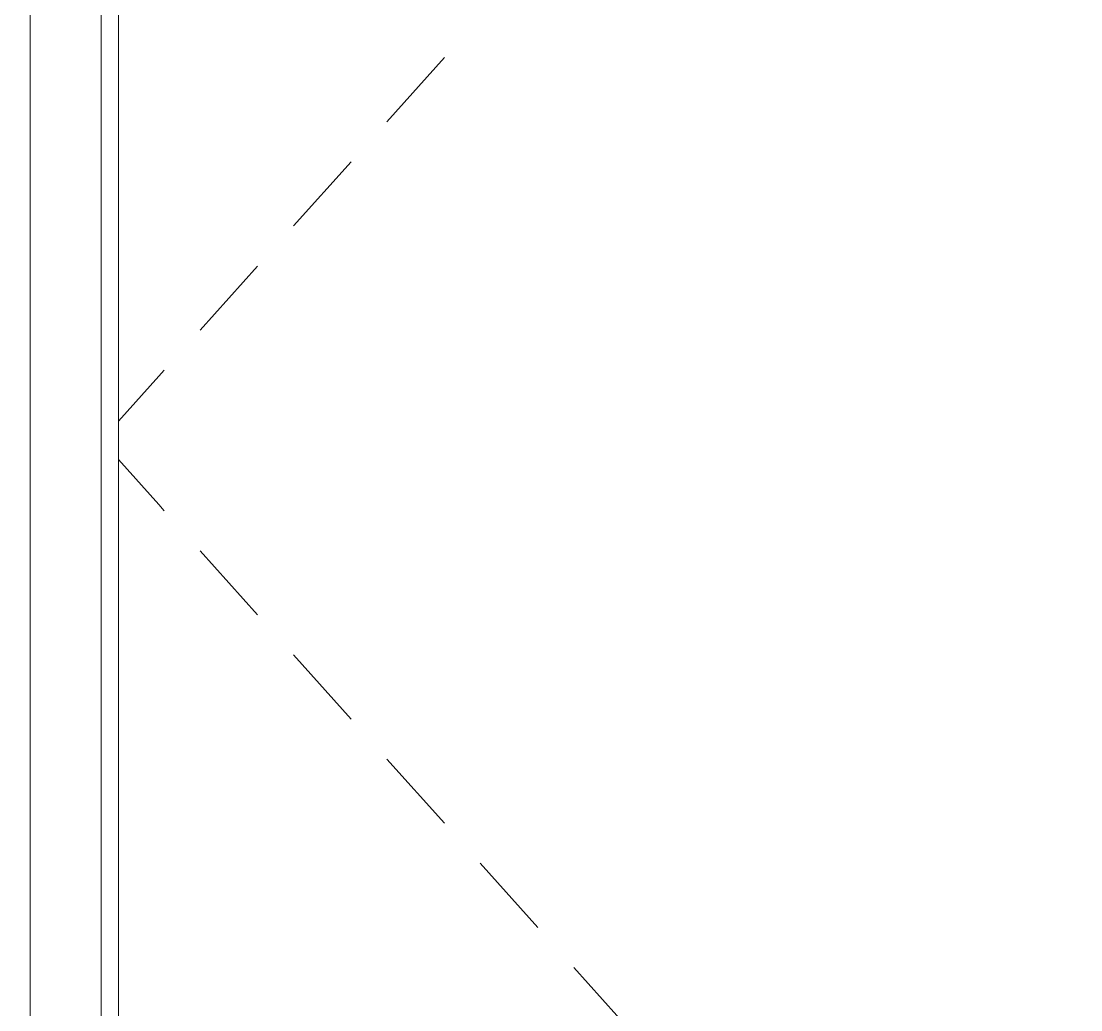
# Model space of a CAD drawing. Header units: millimetres. Extents: x -46169 to 135069, y -86316 to 18123.
# Drawn here: x 114183 to 115167, y -80976 to -80057 of the extents above; entities that cross this region are included whole.
import ezdxf

# ---------------------------------------------------------------- set-up
doc = ezdxf.new("R2010")
doc.units = ezdxf.units.MM
doc.header["$MEASUREMENT"] = 0
doc.linetypes.add('Wipeout_Contour', pattern=[1000, 0, -1000])
doc.layers.add('New_A-25-M_Wall_Int', color=7, linetype='Continuous')
doc.layers.add('New_ArchiCAD Doors', color=7, linetype='Continuous')
doc.layers.add('New_ArchiCAD Doors_Pen_No__63', color=7, linetype='Continuous', lineweight=20, true_color=0x606060)

# ---------------------------------------------------------------- blocks, each defined once
blk = doc.blocks.new('Section Elem_66_3', base_point=(188935.42, -81480.18))
at = {"color": 254, "linetype": 'Wipeout_Contour', "lineweight": 0, "ltscale": 558716.298268}
blk.add_wipeout([(114182.57, -79403.68), (114182.57, -81480.18), (114190.97, -81480.18), (114190.97, -79403.68)], dxfattribs=at).dxf.layer = 'New_A-25-M_Wall_Int'
blk = doc.blocks.new('Section Elem_67_3', base_point=(188935.42, -81480.18))
at = {"color": 254, "linetype": 'Wipeout_Contour', "lineweight": 0, "ltscale": 1393428.418271493}
blk.add_wipeout([(114195.48, -79403.68), (114190.97, -79403.68), (114190.97, -81480.18), (114256.97, -81480.18), (114256.97, -79422.18), (114221.62, -79386.83), (114220.83, -79388.73), (114216.06, -79394.96), (114209.84, -79399.74), (114202.6, -79402.75)], dxfattribs=at).dxf.layer = 'New_ArchiCAD Doors'
at = {"layer": 'New_ArchiCAD Doors_Pen_No__63', "linetype": 'Continuous'}
blk.add_line((114190.97, -79403.68), (114190.97, -81480.18), dxfattribs=at)
at = {"color": 254, "linetype": 'Wipeout_Contour', "lineweight": 0, "ltscale": 559001.151426}
blk.add_wipeout([(114272.97, -79429.18), (114256.97, -79429.18), (114256.97, -81480.18), (114272.97, -81480.18)], dxfattribs=at).dxf.layer = 'New_ArchiCAD Doors'
at = {"layer": 'New_ArchiCAD Doors_Pen_No__63', "linetype": 'Continuous'}
blk.add_line((114256.97, -81480.18), (114256.97, -79422.18), dxfattribs=at)
at = {"color": 254, "linetype": 'Wipeout_Contour', "lineweight": 0, "ltscale": 560491.198918}
blk.add_wipeout([(115166.97, -79429.18), (114272.97, -79429.18), (114272.97, -81480.18), (115166.97, -81480.18)], dxfattribs=at).dxf.layer = 'New_ArchiCAD Doors'
at = {"layer": 'New_ArchiCAD Doors_Pen_No__63', "linetype": 'Continuous'}
for p, q in [((114272.97, -81480.18), (114272.97, -79429.18)), ((114575.72, -80090.93), (114522.33, -80150.52)), ((114488.97, -80187.75), (114435.58, -80247.34)), ((114402.22, -80284.58), (114348.83, -80344.16)), ((114315.46, -80381.4), (114310.35, -80387.1)), ((114310.35, -80387.1), (114272.97, -80428.83)), ((114310.35, -80506.27), (114272.97, -80464.54)), ((114315.46, -80511.97), (114310.35, -80506.27)), ((114402.22, -80608.79), (114348.83, -80549.21)), ((114488.97, -80705.61), (114435.58, -80646.03)), ((114575.72, -80802.44), (114522.33, -80742.85)), ((114662.47, -80899.26), (114609.08, -80839.67)), ((114749.22, -80996.08), (114695.83, -80936.5))]:
    blk.add_line(p, q, dxfattribs=at)

msp = doc.modelspace()

# ---------------------------------------------------------------- block references
at = {"layer": 'New_A-25-M_Wall_Int'}
msp.add_blockref('Section Elem_66_3', (188935.42, -81480.18), dxfattribs=at)

# ---------------------------------------------------------------- next in the draw order: block references
at = {"layer": 'New_ArchiCAD Doors'}
msp.add_blockref('Section Elem_67_3', (188935.42, -81480.18), dxfattribs=at)

doc.saveas('drawing.dxf')
